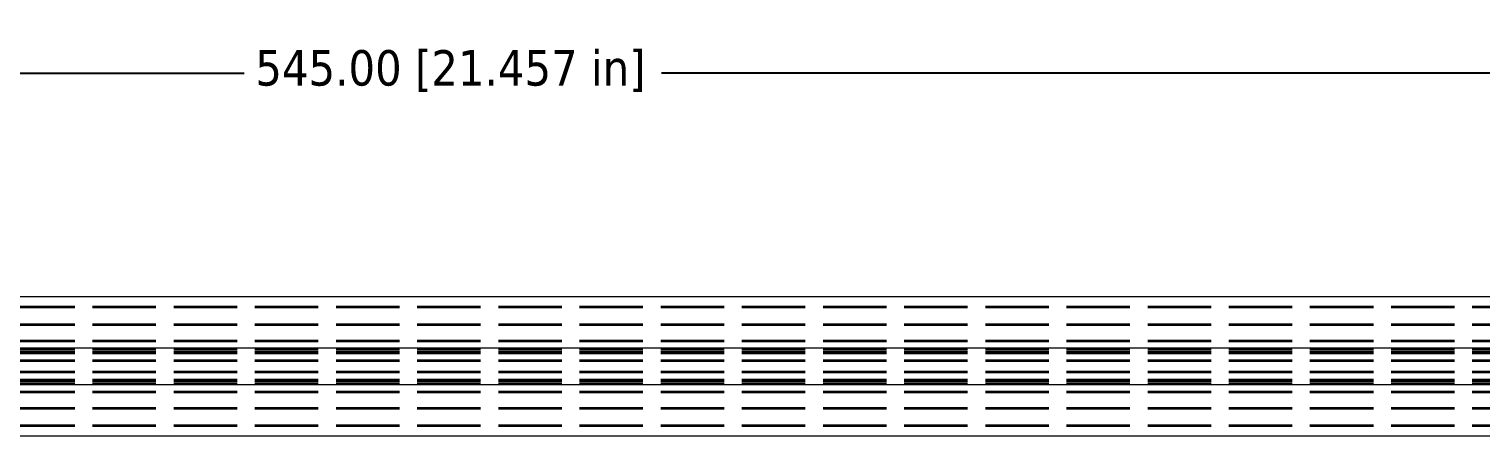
# Model space of a CAD drawing. Header units: inches. Extents: x 1 to 33.8, y 0.5 to 21.5.
# Drawn here: x 17.38 to 25.56, y 10.46 to 12.75 of the extents above; entities that cross this region are included whole.
import ezdxf

# ---------------------------------------------------------------- set-up
doc = ezdxf.new("R2010")
doc.units = ezdxf.units.IN
doc.header["$LTSCALE"] = 2
doc.header["$MEASUREMENT"] = 0
doc.linetypes.add('DASHED', pattern=[0.2067, 0.1654, -0.0413])
for name, color, linetype, lineweight in [('Dimension (ANSI)', 7, 'Continuous', 25), ('Hidden (ANSI)', 8, 'DASHED', 35), ('Visible (ANSI)', 7, 'Continuous', 18)]:
    doc.layers.add(name, color=color, linetype=linetype, lineweight=lineweight)
doc.styles.add('Note Text (ANSI)', font='tahoma.ttf')
doc.dimstyles.new('Default - mm [in] (ANSI)', dxfattribs={"dimscale": 2, "dimtxt": 0.1000000014901161, "dimasz": 0.09842519462108612, "dimexe": 0.125, "dimexo": 0.063, "dimgap": 0.03149606299212598, "dimtad": 0, "dimtoh": 1, "dimlfac": 25.4, "dimrnd": 1e-08, "dimzin": 4, "dimdsep": 46, "dimtxsty": 'Note Text (ANSI)', "dimcen": 0.09, "dimdle": 0.3937007874015748, "dimclrd": 256, "dimclre": 256, "dimclrt": 256, "dimadec": 1, "dimazin": 1, "dimtfac": 1.200000047683716, "dimtofl": 0, "dimtmove": 0, "dimatfit": 3, "dimfxl": 0, "dimtolj": 1, "dimtzin": 4, "dimlwd": -1, "dimlwe": -1, "dimarcsym": 0})

# ---------------------------------------------------------------- blocks, each defined once
blk = doc.blocks.new('*D15')
at = {"layer": 'Defpoints', "color": 0}
for p in [(30.49338281277894, 12.502723157455), (9.036689899393112, 11.24288063776996), (30.49338281277894, 11.24288063776996)]:
    blk.add_point(p, dxfattribs=at)
at = {"layer": 'Dimension (ANSI)'}
for p, q in [((9.036689899393112, 11.36888063776996), (9.036689899393112, 12.752723157455)), ((30.49338281277894, 11.36888063776996), (30.49338281277894, 12.752723157455)), ((9.233540288635284, 12.502723157455), (18.58800795474888, 12.502723157455)), ((30.29653242353676, 12.502723157455), (20.94206475742316, 12.502723157455))]:
    blk.add_line(p, q, dxfattribs=at)
for points in [[(9.233540288635284, 12.53553155566203), (9.233540288635284, 12.46991475924797), (9.036689899393112, 12.502723157455)], [(30.29653242353676, 12.53553155566203), (30.29653242353676, 12.46991475924797), (30.49338281277894, 12.502723157455)]]:
    blk.add_solid(points, dxfattribs=at)
at = {"layer": 'Dimension (ANSI)', "insert": (18.65100008073313, 12.63354921631607), "char_height": 0.2000000029802322, "attachment_point": 1, "style": 'Note Text (ANSI)'}
blk.add_mtext('\\A1;545.00 [21.457 in]', dxfattribs=at)

msp = doc.modelspace()

# ---------------------------------------------------------------- linework, layer by layer
at = {"layer": 'Hidden (ANSI)', "ltscale": 1.08131217956543}
for p, q in [((9.03668989939311, 11.18382551965972), (30.49338281277894, 11.18382551965972)), ((9.03668989939311, 11.08520347241563), (30.49338281277894, 11.08520347241563)), ((9.03668989939311, 10.99307748816366), (30.49338281277894, 10.99307748816366)), ((9.03668989939311, 10.94898350900415), (30.49338281277894, 10.94898350900415)), ((9.03668989939311, 10.93167985036838), (30.49338281277894, 10.93167985036838)), ((9.03668989939311, 10.92536620888108), (30.49338281277894, 10.92536620888108)), ((9.03668989939311, 10.8808324770615), (30.49338281277894, 10.8808324770615)), ((9.03668989939311, 10.81752722367526), (30.49338281277894, 10.81752722367526)), ((9.03668989939311, 10.77299349185568), (30.49338281277894, 10.77299349185568)), ((9.03668989939311, 10.76667985036838), (30.49338281277894, 10.76667985036838)), ((9.03668989939311, 10.74937619173261), (30.49338281277894, 10.74937619173261)), ((9.03668989939311, 10.70528221257311), (30.49338281277894, 10.70528221257311)), ((9.03668989939311, 10.61315622832114), (30.49338281277894, 10.61315622832114)), ((9.03668989939311, 10.51453418107704), (30.49338281277894, 10.51453418107704))]:
    msp.add_line(p, q, dxfattribs=at)
at = {"layer": 'Visible (ANSI)'}
for p, q in [((9.03668989939311, 11.24288063776996), (30.49338281277894, 11.24288063776996)), ((9.03668989939311, 10.952723157455), (30.49338281277894, 10.952723157455)), ((9.03668989939311, 10.74563654328177), (30.49338281277894, 10.74563654328177)), ((9.03668989939311, 10.45547906296681), (30.49338281277894, 10.45547906296681))]:
    msp.add_line(p, q, dxfattribs=at)

# ---------------------------------------------------------------- dimensions: what is measured, and where the dimension line sits
at = {"layer": 'Dimension (ANSI)'}
dim = msp.add_linear_dim(base=(30.49338281277894, 12.502723157455), p1=(9.036689899393112, 11.24288063776996), p2=(30.49338281277894, 11.24288063776996), angle=180, dimstyle='Default - mm [in] (ANSI)', override={"dimgap": 0.03149606299212598, "dimtoh": 0, "dimdec": 2, "dimlfac": 25.4, "dimtol": 0, "dimlim": 0, "dimtp": 0, "dimtm": -0, "dimtdec": 2, "dimatfit": 1}, dxfattribs=at)
dim.commit()
dim.dimension.update_dxf_attribs({"geometry": '*D15', "text_midpoint": (19.76503635608602, 12.502723157455), "dimtype": 160})

doc.saveas('drawing.dxf')
